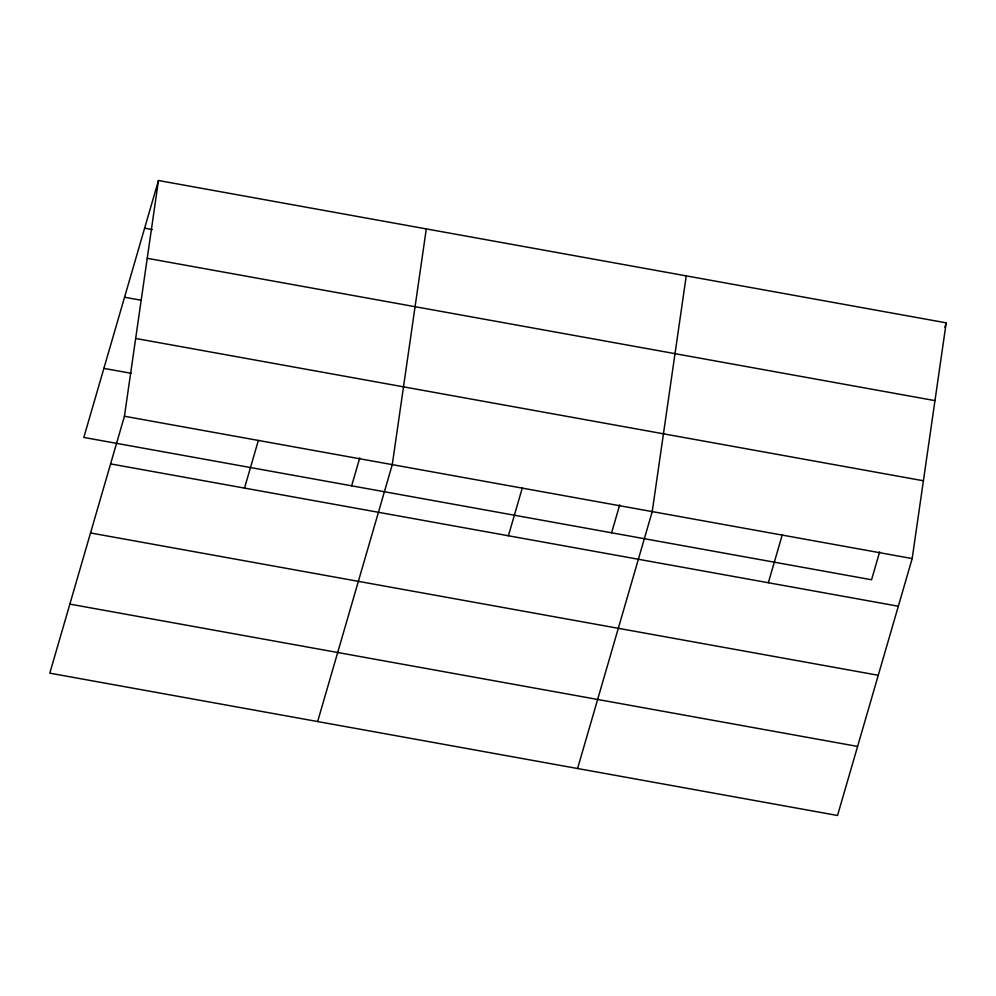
<?xml version="1.0" encoding="UTF-8"?>
<svg xmlns="http://www.w3.org/2000/svg" width="996" height="996" viewBox="0 0 996 996"><rect width="100%" height="100%" fill="white"/><g stroke="black" fill="none" stroke-linecap="round" stroke-linejoin="round"><path stroke-width="1.49" d="M124.438 416.241L158.464 180.513L946.2 322.841L912.174 558.569L837.536 815.487L49.8 673.159L124.438 416.241L912.174 558.569M426.3 228.906L392.275 464.634L317.624 721.552M686.244 275.867L652.218 511.595L577.58 768.514M158.464 180.513L83.826 437.431L871.562 579.759L879.667 551.846M244.506 488.09L258.362 440.431M351.65 485.824L359.768 457.911M508.396 535.773L522.253 488.115M611.606 532.798L619.711 504.872M768.352 582.735L782.196 535.076M944.905 327.31L946.2 322.841M144.619 228.171L152.226 229.553M147.234 258.3L934.97 400.629M124.562 297.231L141.295 300.257M135.668 338.453L923.404 480.769M103.883 368.383L131.285 373.326M110.593 463.899L898.33 606.228M90.536 532.96L878.26 675.276M69.857 604.111L857.593 746.427"/></g></svg>
